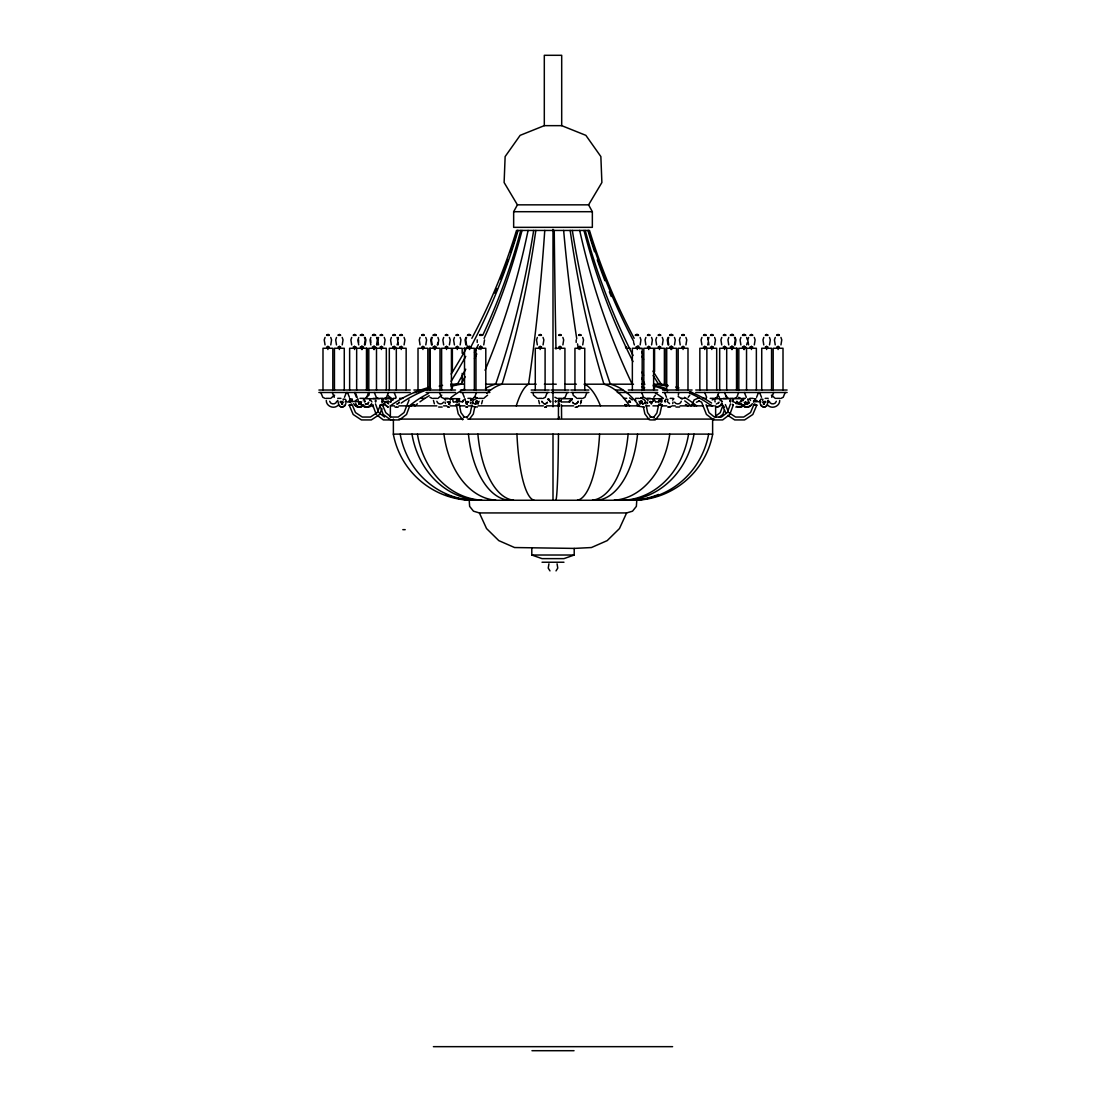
<?xml version="1.0" encoding="UTF-8"?>
<svg xmlns="http://www.w3.org/2000/svg" width="1106" height="1106" viewBox="0 0 1106 1106"><rect width="100%" height="100%" fill="white"/><g stroke="black" fill="none" stroke-linecap="round" stroke-linejoin="round"><path stroke-width="1.5" d="M358.593 342.445L358.593 339.874M370.717 342.445L370.731 339.874M477.211 342.445L477.225 339.874M576.185 342.445L576.198 339.874M349.302 400.496L350.146 401.948M456.488 400.496L457.331 401.948M658.651 401.602L658.678 400.496M661.678 400.151L661.706 399.045L659.577 399.294M753.67 401.602L753.698 400.496M343.178 400.151L343.219 399.045L345.321 399.294L346.15 400.496L345.224 401.948M450.349 400.151L450.391 399.045L452.506 399.294L453.294 401.602M655.485 401.602L653.48 398.699L652.581 399.045L653.383 401.354M382.939 401.354L381.999 401.602M768.172 400.413L767.205 404.99M768.158 401.962L768.269 400.386M581.383 400.386L581.162 402.128M581.48 400.413L580.553 403.801M482.52 400.427L481.594 403.801M779.73 400.427C779.896 406.331 771.864 409.566 767.868 405.238M346.441 392.492L344.464 397.303M368.657 392.492L366.68 397.303M369.349 392.492L368.962 395.146L364.939 398.464M388.496 392.492L386.519 397.303L384.086 398.464M476.52 392.492L474.543 397.303M547.276 392.492L545.299 397.303L542.866 398.464M567.101 392.492L565.125 397.303L562.705 398.464M586.94 392.492L584.963 397.303L582.544 398.464M678.324 395.146L678.711 392.492M718.872 392.492L716.882 397.303L714.462 398.464M738.697 392.492L736.72 397.303L734.301 398.464M758.536 392.492L756.559 397.303M773.73 392.492L771.753 397.303M785.177 392.492L783.2 397.303L780.781 398.464M365.16 401.354L364.206 401.602M547.968 399.294L548.922 399.045M550.802 401.354L549.848 401.602M719.564 399.294L720.518 399.045M722.398 401.354L721.43 401.602M361.621 335.367L362.256 334.344M456.626 335.367L457.276 334.344M468.792 335.367L469.442 334.344M658.83 335.367L659.466 334.344M670.983 335.367L671.632 334.344M766.002 335.367L766.638 334.344M355.399 401.354L357.819 398.699L358.275 400.496M462.571 401.354L464.99 398.699L465.46 400.496M667.651 400.496L667.872 399.294L665.992 399.045L664.761 401.354L665.453 401.948M762.67 400.496L762.891 399.294L761.011 399.045L759.781 401.354L760.472 401.948M467.52 402.46L467.741 401.437L467.188 403.344M470.52 403.621L470.852 402.031M672.711 403.621L673.042 402.031M764.73 402.46L764.951 401.437M765.048 401.367L764.398 403.344M471.972 404.934L470.244 413.036L466.663 417.764L467.396 417.045L463.331 417.045L464.396 417.169L460.967 412.649L459.114 403.966M474.806 406.953L473.313 414.017L469.373 419.215M660.406 403.966L661.913 404.768L659.936 414.017L655.996 419.215M578.189 401.437L577.208 403.165M472.345 403.455L473.105 400.51M475.442 404.257L476.105 401.672L475.525 402.238L477.184 400.966M640.015 404.271L640.692 401.672L640.098 402.238L641.77 400.966M393.1 335.367L394.22 334.344M400.123 335.367L401.243 334.344M578.742 335.367L579.848 334.344M743.315 335.367L744.435 334.344M750.338 335.367L751.444 334.344M558.447 418.911L558.447 404.644L559.567 403.911M561.461 404.768L561.599 418.068M373.717 334.344L372.418 335.367L375.681 335.367M468.723 334.344L467.437 335.367L470.727 335.367M480.889 334.344L479.603 335.367L482.175 335.367M670.913 334.344L669.628 335.367L672.918 335.367M683.079 334.344L681.794 335.367L684.365 335.367M778.099 334.344L776.813 335.367L779.384 335.367M330.777 344.906L331.565 339.874L330.735 337.427M342.224 344.906L343.012 339.874L342.196 337.427M364.441 344.906L365.229 339.874L364.413 337.427M365.132 344.906L365.92 339.874L365.091 337.427M376.579 344.906L377.367 339.874L376.552 337.427M377.257 344.906L378.058 342.445M384.28 344.906L385.068 339.874L384.238 337.427M397.095 344.906L397.897 342.445M404.105 344.906L404.907 339.874L404.077 337.427M425.796 344.906L426.584 339.874L425.755 337.427M437.243 344.906L438.045 342.445M437.948 344.906L438.736 339.874L437.921 337.427M449.395 344.906L450.197 339.874L449.368 337.427M460.151 344.906L460.939 339.874L460.11 337.427M483.751 344.906L484.552 339.874M543.06 344.906L543.848 339.874L543.018 337.427M562.885 344.906L563.673 339.874L562.857 337.427M582.724 344.906L583.512 339.874L582.696 337.427M640.139 344.906L640.927 339.874L640.111 337.427M651.586 344.906L652.388 339.874L651.558 337.427M662.342 344.906L663.13 339.874L662.3 337.427M674.494 344.906L675.282 339.874L674.466 337.427M685.941 344.906L686.743 339.874L685.914 337.427M707.633 344.906L708.434 342.445M714.642 344.906L715.444 339.874L714.614 337.427M734.481 344.906L735.269 339.874L734.453 337.427M735.158 344.906L735.946 339.874L735.131 337.427M746.605 344.906L747.407 342.445M754.32 344.906L755.108 339.874L754.292 337.427M769.513 344.906L770.301 339.874L769.486 337.427M780.96 344.906L781.762 339.874L780.933 337.427M325.067 337.427L324.238 339.874L325.04 344.906M336.514 337.427L335.699 339.874L336.487 344.906M351.708 337.427L350.892 339.874L351.68 344.906M358.731 337.427L357.915 339.874L358.703 344.906M370.869 337.427L370.054 339.874L370.842 344.906M378.57 337.427L377.74 339.874L378.542 344.906M391.386 337.427L390.556 339.874L391.358 344.906M398.409 337.427L397.579 339.874L398.367 344.906M420.086 337.427L419.257 339.874L420.059 344.906M431.534 337.427L430.718 339.874L431.506 344.906M432.239 337.427L431.423 339.874L432.211 344.906M443.7 337.427L442.87 339.874L443.658 344.906M454.442 337.427L453.612 339.874L454.414 344.906M465.889 337.427L465.073 339.874L465.861 344.906M466.594 337.427L465.778 339.874L466.566 344.906M537.35 337.427L536.521 339.874L537.322 344.906M645.89 337.427L645.061 339.874L645.849 344.906M656.632 337.427L655.803 339.874L656.605 344.906M668.079 337.427L667.264 339.874L668.052 344.906M668.784 337.427L667.969 339.874L668.757 344.906M680.245 337.427L679.416 339.874L680.204 344.906M701.923 337.427L701.093 339.874L701.895 344.906M708.946 337.427L708.117 339.874L708.905 344.906M721.762 337.427L720.932 339.874L721.72 344.906M728.771 337.427L727.955 339.874L728.743 344.906M740.909 337.427L740.08 339.874L740.868 344.906M748.61 337.427L747.794 339.874L748.582 344.906M763.804 337.427L762.988 339.874L763.776 344.906M775.265 337.427L774.435 339.874L775.223 344.906M577.761 402.335L578.106 401.367M745.14 403.801L745.734 402.128M745.292 403.621L745.859 402.031M409.718 405.847L406.524 414.487L399.39 419.934L383.353 419.934L377.409 415.4M722.895 405.418L720.227 412.649L715.471 416.271M724.444 410.077L722.84 414.404L719.301 417.114M730.513 403.911L727.319 412.566L721.444 417.045L714.393 417.045L709.043 412.649L706.098 404.672M732.338 404.312L733.278 405.045L729.78 414.487L722.647 419.934L714.089 419.934M342.418 403.344L342.86 402.335M345.238 404.99L345.86 403.496M360.003 403.344L360.349 402.46M360.459 402.335L359.049 404.45L360.833 403.496L359.726 403.801M449.589 403.344L449.935 402.46M450.045 402.335L448.635 404.45L449.064 403.801M651.78 403.344L652.236 402.335M746.799 403.344L747.255 402.335M336.763 401.271C335.975 404.796 330.445 404.796 329.671 401.271M479.119 401.271C478.428 404.34 473.866 404.934 472.4 402.155M681.31 401.271C680.619 404.34 676.056 404.934 674.591 402.155M776.329 401.271C775.555 404.796 770.025 404.796 769.237 401.271M380.616 404.616L377.229 412.566L370.441 417.045L362.298 417.045L355.496 412.566L352.427 405.363M381.999 408.736L379.552 414.487L371.312 419.934L361.427 419.934L353.187 414.487L349.15 405.045L351.694 403.966M409.082 399.93L404.063 412.566L398.174 417.045L391.123 417.045L385.773 412.649L382.054 403.911M693.877 405.045L694.748 405.902L692.066 404.575L694.139 399.93L698.812 397.87M626.618 512.935L619.457 528.557L607.194 540.627L591.42 547.539L574.208 548.41L514.58 547.539L498.806 540.627L486.543 528.557L479.382 512.935L473.479 511.179L469.635 506.382L469.207 500.258L636.793 500.258L636.365 506.382L632.521 511.179L626.618 512.935L479.382 512.935M391.095 400.496L390.902 401.948L381.653 401.354M392.989 400.151L393.183 398.699M555.668 400.496L555.475 401.948M569.701 400.496L569.175 401.602L570.516 401.354M571.608 400.151L572.134 399.045L570.793 399.294M741.297 400.496C741.214 403.524 732.946 403.455 732.587 400.496M743.204 400.151L743.73 399.045L742.389 399.294M548.935 563.811L548.23 568.097L549.972 570.89M383.229 405.847L385.095 402.238L388.427 400.966M588.586 204.845L592.346 211.702L592.346 227.338L513.654 227.338L513.654 211.702L517.414 204.845L504.115 182.518L505.138 156.568L520.138 135.347L544.304 125.655L561.696 125.655L585.862 135.347L600.862 156.568L601.885 182.518L588.586 204.845L517.414 204.845M375.404 401.602L376.012 400.496M382.427 401.602L382.69 399.294L381.584 398.699M559 399.045L558.737 401.354M561.046 401.602L561.295 399.294M730.596 399.045L730.333 401.354M732.642 401.602L732.891 399.294M559.055 400.496L558.696 401.948M730.651 400.496L730.292 401.948M571.332 400.496L571.982 398.699L562.014 398.699M742.928 400.496L743.578 398.699L731.951 398.699M342.542 403.165L341.975 404.022L341.478 403.165M344.547 406.04L345.362 404.81M362.823 404.99L360.349 407.036M467.313 403.165L466.746 404.022L465.93 402.335M746.937 403.165L746.246 403.994M764.523 403.165L763.956 404.022L763.458 403.165M766.527 406.04L767.343 404.81M368.118 403.165L368.837 402.155M370.524 405.238L371.63 403.621M398.589 403.165L399.307 402.155M546.737 403.165L547.442 402.155M718.333 403.165L719.038 402.155M720.725 405.238L721.679 403.801M721.845 403.621L719.481 406.344L716.467 407.271M748.803 403.165L749.509 402.155M752.315 403.621C750.656 407.561 744.877 408.584 742.292 404.99M334.606 395.146L330.583 398.464M441.778 395.146L437.769 398.464M487.594 395.146L483.571 398.464M653.826 397.303L655.429 395.146M688.181 397.303L689.785 395.146M443.561 402.155C442.11 404.934 437.534 404.34 436.842 401.271M645.766 402.155L643.526 403.87L639.987 402.916M375.708 401.948L375.349 400.496M382.731 401.948L382.372 400.496M363.252 400.151L364.524 398.699M470.423 400.151L471.695 398.699M672.614 400.151L673.886 398.699M556.028 570.89L557.77 568.097L557.065 563.811M364.897 401.948L364.704 400.496M371.92 401.948L369.625 398.699L369.819 400.151M550.525 401.948L548.23 398.699L548.438 400.151M715.098 401.948L714.905 400.496M722.121 401.948L719.826 398.699L720.034 400.151M352.123 400.496L351.058 401.602L349.192 401.354M459.308 400.496L458.23 401.602L456.363 401.354M661.499 400.496L660.42 401.602L658.554 401.354M756.518 400.496L755.439 401.602L753.573 401.354M350.63 400.496L349.178 401.948L346.109 401.948M457.801 400.496L456.349 401.948L453.28 401.948M459.004 399.294L459.612 398.699L444.266 398.699L445.538 400.151M659.992 400.496L658.554 401.948L655.471 401.948M661.194 399.294L661.803 398.699L646.471 398.699L648.047 400.496M753.559 401.948L755.011 400.496M361.303 402.916L359.491 403.801M363.708 404.99C361.123 408.584 355.344 407.561 353.685 403.621M368.326 402.916L367.399 403.801L368.395 403.994M370.717 404.99L367.634 407.036M397.87 403.801L398.796 402.916M546.945 402.916L544.691 403.994M577.415 402.916L575.161 403.994M718.541 402.916L716.287 403.994M744.379 404.99L739.734 407.271M749.011 402.916L747.587 403.87M751.403 404.99L748.32 407.036M342.127 403.801L341.851 403.994M344.699 405.819L341.851 407.271M362.298 405.819L359.45 407.271M466.898 403.801L466.621 403.994M746.509 403.801L745.168 403.496L746.951 404.45L745.541 402.335M764.108 403.801L763.43 404.45L764.315 403.87M766.679 405.819L764.73 407.036M338.132 405.238C334.136 409.566 326.104 406.331 326.27 400.427M373.316 405.238L368.395 407.271L364.925 406.344M473.7 399.93L477.474 398.008M628.18 402.142L629.895 400.842L628.816 400.966L630.475 402.238L629.895 401.672M558.585 417.764L559.567 417.045M462.626 419.81L458.216 413.81L456.266 404.644L456.916 404.202M459.377 404.312L456.266 404.644M362.519 406.04L359.063 407.271M719.743 406.04L716.287 407.271M743.204 406.04L741.297 407.036M343.938 406.455L342.169 407.271L340.081 406.455M670.9 406.455L667.913 407.036M748.32 406.455L746.246 407.271M765.919 406.455L763.831 407.271L762.062 406.455M637.084 404.575L636.945 405.432L639.157 405.902M381.653 399.294L382.731 398.699M381.584 401.948L382.69 401.354M661.913 404.768L658.761 404.202L656.881 413.036L653.3 417.764L654.033 417.045L649.969 417.045L651.019 417.169L647.591 412.649L646.167 405.059M350.215 399.294L352.33 399.045M457.386 399.294L459.515 399.045M754.596 399.294L755.854 398.699M545.521 403.87L546.281 403.496M575.991 403.87L576.751 403.496M576.724 407.036L578.355 406.344M639.959 398.464L642.379 397.303M696.393 402.238L699.269 400.966M393.46 399.294L392.506 399.045L390.722 401.948M556.152 401.602L555.198 401.354M571.982 398.699L569.244 401.354L570.198 401.602M743.578 398.699L740.84 401.354L741.794 401.602M559.429 401.602L558.489 401.354M385.731 398.907L388.427 397.87L391.123 398.907M712.181 399.93L717.573 397.87M574.208 548.41L574.208 555.018L563.963 558.627L542.037 558.627L531.792 555.018L531.792 548.41M341.643 404.215L342.376 404.215M466.414 404.215L467.147 404.215M669.711 407.036L670.72 406.704M747.144 407.036L748.14 406.704M763.624 404.215L764.357 404.215M559.567 404.575L558.585 404.907L559.235 405.847M466.621 407.271L467.52 407.036M359.063 403.994L360.058 403.87M366.086 403.994L367.081 403.87M366.086 407.271L367.814 407.036M396.556 403.994L397.552 403.87M396.556 407.271L398.284 407.036M544.691 407.271L546.253 407.036M544.871 407.271L546.433 407.036M575.161 407.271L576.903 407.036M739.734 403.994L740.743 403.87M746.757 403.994L747.767 403.87M442.193 407.036L438.584 407.036M477.377 407.036L472.096 406.344M644.383 407.036L639.102 406.344M679.568 407.036L675.973 407.036M513.654 211.702L592.346 211.702M326.795 334.772L329.187 335.367L326.616 335.367M338.256 334.772L340.454 334.772M353.45 334.772L355.662 334.772M360.473 334.772L363.362 334.772M372.611 334.772L375.487 334.772M380.298 334.772L382.51 334.772M393.114 334.772L395.326 334.772M400.137 334.772L402.349 334.772M421.815 334.772L424.206 335.367L421.635 335.367M433.275 334.772L436.372 335.367L433.082 335.367M445.428 334.772L447.64 334.772M456.17 334.772L458.382 334.772M467.631 334.772L470.534 334.772M479.783 334.772L481.995 334.772M539.078 334.772L541.29 334.772M558.917 334.772L561.129 334.772M578.756 334.772L580.954 334.772M635.466 334.772L638.563 335.367L635.273 335.367M647.618 334.772L649.83 334.772M658.36 334.772L660.572 334.772M669.821 334.772L672.725 334.772M681.973 334.772L684.185 334.772M703.651 334.772L705.863 334.772M710.674 334.772L712.886 334.772M723.49 334.772L725.702 334.772M730.513 334.772L733.582 335.367L730.319 335.367M742.638 334.772L745.527 334.772M750.338 334.772L752.55 334.772M765.546 334.772L767.744 334.772M776.993 334.772L779.205 334.772M338.063 335.367L340.648 335.367M353.256 335.367L355.842 335.367M360.28 335.367L363.542 335.367M380.118 335.367L382.69 335.367M392.934 335.367L395.506 335.367M399.957 335.367L402.529 335.367M445.248 335.367L447.819 335.367M455.99 335.367L458.561 335.367M538.899 335.367L541.47 335.367M558.737 335.367L561.309 335.367M578.562 335.367L581.148 335.367M647.439 335.367L650.01 335.367M658.181 335.367L660.752 335.367M703.471 335.367L706.043 335.367M710.494 335.367L713.066 335.367M723.31 335.367L725.882 335.367M742.458 335.367L745.721 335.367M750.158 335.367L752.744 335.367M765.352 335.367L767.937 335.367M326.574 346.98L329.242 346.98A2.724 2.724 0 0 0 328.496 348.266M338.021 346.98L340.689 346.98M353.215 346.98L355.883 346.98M360.238 346.98L363.598 346.98M375.722 346.98L372.376 346.98A2.724 2.724 0 0 1 373.109 348.266M380.077 346.98L382.745 346.98M392.879 346.98L395.561 346.98M399.902 346.98L402.57 346.98M421.58 346.98L424.262 346.98A2.724 2.724 0 0 0 423.515 348.266M433.04 346.98L436.414 346.98A2.724 2.724 0 0 0 435.681 348.266M445.193 346.98L447.861 346.98M455.935 346.98L458.617 346.98M468.101 346.98L470.769 346.98M482.216 346.98L479.548 346.98A2.724 2.724 0 0 1 480.294 348.266M538.843 346.98L541.525 346.98M558.682 346.98L561.35 346.98M578.521 346.98L581.189 346.98M625.457 346.98L626.452 346.98A2.724 2.724 0 0 0 625.872 347.796M635.936 346.98L638.604 346.98A2.724 2.724 0 0 0 637.872 348.266M647.383 346.98L650.065 346.98M658.139 346.98L660.807 346.98M672.96 346.98L669.586 346.98A2.724 2.724 0 0 1 670.319 348.266M684.42 346.98L681.738 346.98A2.724 2.724 0 0 1 682.485 348.266M703.43 346.98L706.098 346.98M710.439 346.98L713.121 346.98M723.255 346.98L725.923 346.98M730.278 346.98L733.624 346.98A2.724 2.724 0 0 0 732.891 348.266M742.403 346.98L745.762 346.98M750.117 346.98L752.785 346.98M765.311 346.98L767.979 346.98M779.426 346.98L776.758 346.98A2.724 2.724 0 0 1 777.504 348.266M463.815 348.266L474.35 348.266L474.35 390.031M555.101 348.266L564.931 348.266L564.931 390.031M626.383 348.266L630.033 348.266M450.736 384.197L464.326 384.197M485.562 384.197L536.175 384.197M544.373 384.197L556.263 384.197M564.903 384.197L576.392 384.197M584.079 384.197L633.503 384.197M641.674 384.197L644.936 384.197M653.605 384.197L661.305 384.197A120.416 120.347 -90 0 1 667.775 385.247M318.901 390.031L410.243 390.031M413.921 390.031L421.649 390.031M426.073 390.031L455.534 390.031M460.428 390.031L489.889 390.031M531.184 390.031L549.198 390.031M551.009 390.031L569.023 390.031M570.848 390.031L588.862 390.031M616.111 390.031L622.789 390.031M628.263 390.031L657.724 390.031M662.618 390.031L692.08 390.031M695.757 390.031L787.099 390.031M318.901 392.492L410.243 392.492M413.921 392.492L416.547 392.492M426.073 392.492L455.534 392.492M460.428 392.492L489.889 392.492M531.184 392.492L549.198 392.492M551.009 392.492L569.023 392.492M570.848 392.492L588.862 392.492M617.314 392.492L627.448 392.492M628.263 392.492L657.724 392.492M662.618 392.492L692.08 392.492M695.757 392.492L787.099 392.492M326.27 398.34L329.533 398.34M337.731 398.34L340.98 398.34M359.948 398.34L363.791 398.34M373.012 398.464L376.04 398.464M379.773 398.34L383.035 398.34M393.252 398.34L395.837 398.34M399.625 398.34L402.861 398.34M421.289 398.34L424.552 398.34M433.455 398.34L436.704 398.34M444.916 398.34L448.151 398.34M467.907 398.34L471.059 398.34M479.257 398.34L482.52 398.34M538.567 398.34L541.802 398.34M558.392 398.34L561.654 398.34M578.231 398.34L581.48 398.34M623.48 398.34L626.743 398.34M635.646 398.34L638.895 398.34M647.107 398.34L650.342 398.34M670.098 398.34L673.25 398.34M681.448 398.34L684.711 398.34M703.264 398.34L706.375 398.34M710.163 398.34L713.398 398.34M723.255 398.464L726.49 398.464M729.988 398.34L733.237 398.34M742.776 398.34L745.361 398.34M749.827 398.34L753.062 398.34M765.117 398.34L768.172 398.34M776.467 398.34L779.73 398.34M364.261 398.699L379.579 398.699M381.75 398.699L393.363 398.699M729.794 398.699L712.817 398.699L713.812 399.294M339.957 401.948L343.026 401.948M361.662 401.948L351.832 401.354M447.128 401.948L450.197 401.948M462.681 401.948L459.004 401.354M465.764 401.948L468.833 401.948M569.507 401.948L561.336 401.948L560.991 400.496M649.319 401.948L652.402 401.948M759.891 401.948L756.214 401.354M762.974 401.948L766.043 401.948M349.178 405.238L352.441 405.238M381.584 405.238L383.035 405.238M456.349 405.238L459.612 405.238M558.392 405.238L559.429 405.238M658.554 405.238L661.803 405.238M753.559 405.238L756.822 405.238M390.363 417.432L390.363 405.861L394.538 405.861M398.934 405.861L436.856 405.861M443.561 405.861L446.865 405.861M450.156 405.861L456.737 405.861M459.958 405.861L464.962 405.861M468.253 405.861L471.543 405.861M478.151 405.861L543.336 405.861M546.71 405.861L559.677 405.861M561.903 405.861L573.641 405.861M578.673 405.861L639.13 405.861A120.416 63.733 90 0 0 610.346 384.197A599.729 317.422 -90 0 1 572.327 230.449M646.042 405.861L649.485 405.861M652.941 405.861L658.125 405.861M661.582 405.861L666.752 405.861M671.936 405.861L675.227 405.861M680.162 405.861L703.25 405.861M706.568 405.861L714.282 405.861M398.934 419.091L463.317 419.091M467.727 419.091L649.485 419.091M654.476 419.091L714.282 419.091M650.328 419.934L655.264 419.934M393.377 419.091L393.377 434.119L712.623 434.119L712.623 419.091M402.819 529.663L405.183 529.663M531.792 555.018L574.208 555.018M542.037 562.235L563.963 562.235M433.4 1046.663L672.6 1046.663M531.958 1050.7L574.042 1050.7M732.283 334.344L733.389 334.772M637.277 334.344L638.369 334.772M435.087 334.344L436.179 334.772M422.921 334.344L424.027 334.772M327.901 334.344L329.007 334.772M732.545 405.003L733.278 405.045M711.78 334.344L712.9 335.367M704.757 334.344L705.877 335.367M540.184 334.344L541.304 335.367M361.565 334.344L362.685 335.367M354.556 334.344L355.662 335.367M692.066 404.575L692.785 404.63M743.744 334.344L744.379 335.367M648.724 334.344L649.374 335.367M636.558 334.344L637.208 335.367M446.534 334.344L447.17 335.367M434.368 334.344L435.017 335.367M339.362 334.344L339.998 335.367M640.968 397.87L644.701 400.04M735.794 407.036L741.075 406.344L742.513 405.238L741.393 403.621M745.942 403.87L746.937 403.994M738.919 403.87L739.914 403.994M746.937 407.271L743.481 406.04M738.186 407.036L739.914 407.271M394.994 407.036L396.736 407.271M365.257 403.87L366.266 403.994M366.266 407.271L361.621 404.99M390.833 419.934L383.16 414.404L379.842 405.238M764.149 403.994L763.873 403.801M764.149 407.271L761.301 405.819M746.55 407.271L743.702 405.819M668.231 407.036L669.13 407.271M465.723 407.036L466.939 407.271M449.34 403.994L449.741 404.45M448.137 407.036L449.34 407.271M359.754 403.994L359.063 403.165M359.754 407.271L357.68 406.455M754.223 398.699L755.439 399.045M659.204 398.699L661.499 400.151M457.013 398.699L459.308 400.151M349.842 398.699L352.123 400.151M745.651 407.036L743.177 404.99M447.446 406.704L448.442 407.036M358.856 407.036L356.906 405.819M341.27 407.036L339.321 405.819M558.516 398.699L559.429 399.045M760.776 401.948L759.85 400.496M370.316 399.045L369.445 398.699L370.095 400.496M735.767 403.496L738.545 403.87L737.674 402.916M698.646 400.842L701.605 402.142L706.416 414.404L713.494 419.81M558.447 404.644L559.235 405.003M775.417 398.464L771.394 395.146M738.628 397.303L741.061 398.464M728.937 398.464L726.504 397.303L724.527 392.492M646.042 398.464L643.623 397.303L641.632 392.492M577.166 398.464L573.157 395.146L572.77 392.492M554.908 397.303L557.341 398.464M537.502 398.464L533.479 395.146L533.092 392.492M475.774 397.303L478.207 398.464M443.852 398.464L441.418 397.303L439.441 392.492M429.971 397.303L432.391 398.464M391.538 398.464L387.515 395.146M378.722 398.464L376.303 397.303L374.312 392.492M325.219 398.464L322.8 397.303L320.823 392.492M736.734 406.344L738.366 407.036M574.526 403.87L573.102 402.916M544.055 403.87L541.843 401.437M388.704 403.87L387.459 402.916M388.151 407.036L386.257 406.04M387.971 407.036L384.155 403.621M364.704 407.036L362.796 406.04M357.68 407.036L354.597 404.99M754.596 401.354L756.725 401.602L756.698 400.496M659.577 401.354L661.706 401.602L661.678 400.496M457.386 401.354L459.515 401.602L459.488 400.496M350.215 401.354L352.33 401.602L352.302 400.496M709.789 404.575L712.361 405.902M724.416 407.271L722.965 405.28M728.771 412.566L735.559 417.045L743.702 417.045L750.504 412.566L754.181 403.911L756.85 405.045L752.813 414.487L744.573 419.934L734.688 419.934L727.831 415.4M466.455 403.87L467.326 404.45L466.663 403.801M341.685 403.87L342.57 404.45L341.892 403.801M379.856 413.45L384.556 417.045M640.692 400.842L642.392 402.142L642.033 401.423L642.724 404.091M629.604 397.87L632.3 399.93M476.105 400.842L477.82 402.142L477.46 401.423L478.151 404.091M746.274 403.801L744.697 402.916M660.351 400.496L661.803 401.948M349.524 399.045L350.63 400.151M456.667 400.496L457.732 401.602M349.482 400.496L350.561 401.602M634.83 399.294L635.895 400.496M649.263 419.81L644.853 413.81L643.429 407.091M761.536 397.303L759.559 392.492M746.343 397.303L744.366 392.492M725.591 395.146L727.181 397.303M717.891 395.146L719.481 397.303M706.665 397.303L704.688 392.492M666.517 397.303L664.54 392.492M464.326 397.303L462.349 392.492M396.128 397.303L394.151 392.492M357.155 397.303L355.178 392.492M356.464 397.303L354.487 392.492M349.441 397.303L347.464 392.492M334.247 397.303L332.27 392.492M750.545 400.496L749.702 399.294L747.601 399.045L748.389 401.354M744.186 402.155L744.905 403.165M737.882 403.165L736.886 401.437M572.59 402.155L573.309 403.165M386.962 402.155L387.667 403.165M384.321 403.801L385.275 405.238M361.828 405.238L360.141 402.031M760.638 404.81L761.453 406.04M651.42 404.022L650.522 402.335M448.649 403.165L449.23 404.022M356.256 404.81L357.072 406.04M338.657 404.81L339.473 406.04M729.988 400.496L730.596 401.602M558.392 400.496L559 401.602M373.358 406.925L372.763 405.072L376.22 414.487M721.527 403.441L725.84 413.05M725.384 404.616L728.094 410.976M639.033 401.271L639.406 402.155M434.368 403.801L433.455 400.427M763.14 402.335L763.582 403.344M760.14 403.496L760.762 404.99M745.651 402.46L745.997 403.344M466.041 402.46L466.373 403.344M448.331 402.335L448.787 403.344M358.745 402.335L359.201 403.344M355.745 403.496L356.381 404.99M341.602 403.344L340.952 401.367M338.795 404.99L337.731 400.386M375.487 403.911L378.681 412.566M736.983 401.367L737.329 402.335M541.926 401.367L542.286 402.335M538.663 400.386L539.479 403.801M387.114 402.335L386.685 401.437M360.266 402.128L360.86 403.801M746.578 337.427L747.407 339.874M707.591 337.427L708.421 339.874M397.054 337.427L397.884 339.874M377.229 337.427L378.045 339.874M633.6 342.445L634.402 344.906M372.763 405.46L373.109 406.662M645.061 400.759L645.807 403.621M650.328 401.367L650.632 402.46M647.204 401.962L647.522 403.496M445.013 401.962L445.331 403.496M341.049 401.437L341.27 402.46M664.83 400.496L664.872 401.602M462.64 400.496L462.681 401.602M355.455 400.496L355.496 401.602M783.007 390.031L783.007 348.266L773.177 348.266L773.177 390.031M778.099 346.137L778.099 349.51M771.559 390.031L771.559 348.266L761.73 348.266L761.73 390.031M766.638 346.137L766.638 349.51M756.366 390.031L756.366 348.266L738.822 348.266L738.822 390.031M751.444 346.137L751.444 349.51M746.536 348.266L746.536 390.031M744.435 346.137L744.435 349.51M743.744 346.137L743.744 349.51M737.204 390.031L737.204 348.266L719.674 348.266L719.674 390.031M736.527 348.266L736.527 390.031M732.283 346.137L732.283 349.51M731.619 334.344L731.619 335.367M731.619 346.137L731.619 349.51M726.697 348.266L726.697 390.031M724.596 334.344L724.596 335.367M724.596 346.137L724.596 349.51M716.688 390.031L716.688 348.266L699.849 348.266L699.849 390.031M715.637 405.861L715.637 417.432M711.78 346.137L711.78 349.51M706.872 348.266L706.872 390.031M704.757 346.137L704.757 349.51M687.987 390.031L687.987 348.266L678.172 348.266L678.172 390.031M683.079 346.137L683.079 349.51M676.54 390.031L676.54 348.266L666.006 348.266L666.006 385.012M671.632 346.137L671.632 349.51M670.913 346.137L670.913 349.51M666.711 348.266L666.711 390.031M664.388 385.012L664.388 348.266L654.558 348.266L654.558 371.657M659.466 346.137L659.466 349.51M654.558 385.012L654.558 388.358M653.632 390.031L653.632 348.266L643.816 348.266L643.816 390.031M648.724 346.137L648.724 349.51M642.185 390.031L642.185 348.266L632.356 348.266L632.356 390.031M637.277 346.137L637.277 349.51M584.77 390.031L584.77 348.266L574.94 348.266L574.94 390.031M579.848 346.137L579.848 349.51M561.696 125.655L561.696 55.3L544.304 55.3L544.304 125.655M560.023 334.344L560.023 335.367M560.023 346.137L560.023 349.51M553 229.315L553 406.787M553 434.119L553 500.258M545.092 390.031L545.092 348.266L535.276 348.266L535.276 390.031M540.184 346.137L540.184 349.51M485.797 390.031L485.797 348.266L475.967 348.266L475.967 390.031M480.889 346.137L480.889 349.51M469.442 346.137L469.442 349.51M464.52 348.266L464.52 390.031M462.184 353.284L462.184 348.266L452.368 348.266L452.368 371.657M462.184 373.33L462.184 381.681M457.276 346.137L457.276 349.51M452.368 385.012L452.368 388.358M451.442 390.031L451.442 348.266L441.612 348.266L441.612 390.031M446.534 346.137L446.534 349.51M439.994 390.031L439.994 348.266L429.46 348.266L429.46 388.358M435.087 346.137L435.087 349.51M434.368 346.137L434.368 349.51M430.165 348.266L430.165 390.031M427.828 388.358L427.828 348.266L418.013 348.266L418.013 390.031M422.921 346.137L422.921 349.51M406.151 390.031L406.151 348.266L389.312 348.266L389.312 390.031M401.243 346.137L401.243 349.51M396.321 348.266L396.321 390.031M394.22 346.137L394.22 349.51M386.326 390.031L386.326 348.266L368.796 348.266L368.796 390.031M381.404 334.344L381.404 335.367M381.404 346.137L381.404 349.51M376.496 348.266L376.496 390.031M374.381 334.344L374.381 335.367M374.381 346.137L374.381 349.51M373.717 346.137L373.717 349.51M367.178 390.031L367.178 348.266L349.634 348.266L349.634 390.031M366.487 348.266L366.487 390.031M362.256 346.137L362.256 349.51M361.565 346.137L361.565 349.51M356.657 348.266L356.657 390.031M354.556 346.137L354.556 349.51M344.27 390.031L344.27 348.266L334.441 348.266L334.441 390.031M339.362 346.137L339.362 349.51M332.823 390.031L332.823 348.266L322.993 348.266L322.993 390.031M327.901 346.137L327.901 349.51M508.622 500.202A81.222 42.982 90 0 1 468.446 434.133M471.211 400.427A120.416 63.733 90 0 1 474.626 396.805M485.465 388.413A120.416 63.733 90 0 1 495.654 384.197A599.729 317.422 90 0 0 533.673 230.449M479.009 500.202A81.222 71.683 -90 0 1 411.985 434.133M409.372 405.861A120.416 106.287 -90 0 1 428.534 393.418M451.124 385.372A120.416 106.287 -90 0 1 457.359 384.197A599.729 529.318 -90 0 0 465.737 369.21M520.76 230.449A599.729 529.318 -90 0 1 482.755 335.284M478.317 344.657A599.729 529.318 -90 0 1 474.488 352.399M471.322 500.202A81.222 79.12 -90 0 1 445.58 494.437M418.151 392.298A120.416 117.305 -90 0 1 428.686 388.413M517.414 230.449A599.729 584.258 90 0 1 510.695 251.712M507.903 259.827A599.729 584.258 90 0 1 500.755 279.099M496.94 288.638A599.729 584.258 90 0 1 494.963 293.38M469.207 500.202A81.222 81.18 -90 0 1 393.321 434.133M390.349 405.861A120.416 120.347 -90 0 1 430.206 387.072M471.847 338.325A599.729 599.383 -90 0 0 516.502 230.449L589.498 230.449A599.729 599.383 90 0 0 634.153 338.325M467.755 345.874A599.729 599.383 -90 0 1 451.179 374.063M472.801 500.202A81.222 77.697 90 0 1 400.178 434.133M401.202 403.068A120.416 115.19 -90 0 1 430.939 388.413M439.22 386.105A120.416 115.19 -90 0 1 442.594 385.372M518.064 230.449A599.729 573.655 90 0 1 469.815 348.888M465.737 356.367A599.729 573.655 90 0 1 451.137 381.321M481.87 500.202A81.222 68.918 -90 0 1 417.446 434.133M414.916 405.861A120.416 102.167 90 0 1 417.404 403.814M419.948 401.851A120.416 102.167 90 0 1 429.225 395.699M451.193 386.353A120.416 102.167 90 0 1 461.064 384.197A599.729 508.843 90 0 0 465.128 376.745M522.018 230.449A599.729 508.843 90 0 1 484.069 338.408M480.474 346.206A599.729 508.843 90 0 1 479.009 349.302M476.783 353.934A599.729 508.843 90 0 1 474.515 358.551M495.778 500.202A81.222 55.438 90 0 1 443.948 434.133M450.778 397.704A120.416 82.19 90 0 1 464.479 389.063M528.074 230.449A599.729 409.358 -90 0 1 485.064 370.289M513.585 500.202A81.222 38.185 -90 0 1 477.889 434.133M486.806 393.307A120.416 56.613 90 0 1 502.055 384.197A599.729 281.961 -90 0 0 535.829 230.449M534.074 500.202A81.222 18.332 -90 0 1 516.944 434.133M516.267 405.861A120.416 27.18 -90 0 1 528.544 384.197A599.729 135.361 90 0 0 544.76 230.449M558.447 434.133A81.222 2.779 -90 0 1 555.862 500.202M558.267 400.427A120.416 4.106 -90 0 1 558.558 405.861M555.972 349.04A599.729 20.475 -90 0 1 554.244 230.449M599.59 434.133A81.222 23.682 90 0 1 577.456 500.202M584.604 384.197A120.416 35.115 90 0 1 600.461 405.861M578.383 349.04A599.729 174.9 90 0 1 577.553 343.897M576.751 338.74A599.729 174.9 90 0 1 563.645 230.449M637.554 434.133A81.222 42.982 90 0 1 597.378 500.202M669.766 434.133A81.222 59.365 90 0 1 614.272 500.202M641.632 386.658A120.416 88.01 90 0 1 644.729 387.791M655.264 392.934A120.416 88.01 90 0 1 663.434 398.45M667.153 401.464A120.416 88.01 90 0 1 669.572 403.607M632.19 384.197A599.729 438.294 -90 0 1 579.696 230.449M694.015 434.133A81.222 71.683 -90 0 1 626.991 500.202M653.314 385.04A120.416 106.287 -90 0 1 665.618 388.413M684.559 397.33A120.416 106.287 -90 0 1 696.628 405.861M643.568 375.252A599.729 529.318 90 0 1 641.909 372.238M633.061 355.482A599.729 529.318 90 0 1 585.24 230.449M708.642 434.133A81.222 79.12 -90 0 1 634.678 500.202M668.024 385.911A120.416 117.305 90 0 0 658.568 384.197A599.729 584.258 -90 0 1 653.148 375.515M689.328 392.934A120.416 117.305 90 0 1 711.545 405.861M643.568 359.339A599.729 584.258 -90 0 1 641.881 356.367M633.683 341.353A599.729 584.258 -90 0 1 588.586 230.449M712.679 434.133A81.222 81.18 -90 0 1 636.793 500.202M675.794 387.072A120.416 120.347 -90 0 1 678.96 387.943M689.812 391.676A120.416 120.347 -90 0 1 711.6 403.068M661.305 384.197A599.729 599.383 90 0 1 653.01 371.132M643.319 354.874A599.729 599.383 90 0 1 641.604 351.888M639.918 348.888A599.729 599.383 90 0 1 638.245 345.874M658.471 494.437A81.222 77.697 -90 0 1 638.01 499.801M658.346 384.459A120.416 115.19 -90 0 1 666.78 386.105M611.286 296.532A599.729 573.655 -90 0 1 609.337 291.804M604.913 280.703A599.729 573.655 -90 0 1 597.268 259.827M594.53 251.712A599.729 573.655 -90 0 1 587.936 230.449M688.554 434.133A81.222 68.918 90 0 1 624.13 500.202M653.176 385.911A120.416 102.167 90 0 1 667.582 390.957M678.13 396.501A120.416 102.167 90 0 1 682.139 399.072M684.752 400.897A120.416 102.167 90 0 1 691.084 405.861M644.121 382.717A599.729 508.843 -90 0 1 641.687 378.238M633.005 361.607A599.729 508.843 -90 0 1 583.982 230.449M628.111 434.133A81.222 38.185 90 0 1 592.415 500.202M629.508 405.861A120.416 56.613 -90 0 0 603.945 384.197A599.729 281.961 90 0 1 570.171 230.449M540.696 348.266A2.724 2.364 -90 0 1 541.346 346.98M578.701 346.98A2.724 2.364 -90 0 1 579.337 348.266M468.764 346.98A2.724 1.369 -90 0 1 469.138 348.266M446.824 348.266A2.724 1.369 -90 0 1 447.197 346.98M362.727 346.98A2.724 2.364 -90 0 0 362.091 348.266A2.724 1.369 -90 0 0 361.593 346.98M400.082 346.98A2.724 2.364 -90 0 1 400.718 348.266M339.653 348.266A2.724 1.369 -90 0 1 340.026 346.98M393.059 346.98A2.724 2.364 -90 0 1 393.708 348.266M355.067 348.266A2.724 2.364 -90 0 1 355.703 346.98M456.612 346.98A2.724 1.369 -90 0 1 456.972 348.266M434.672 348.266A2.724 1.369 -90 0 1 435.045 346.98M658.803 346.98A2.724 1.369 -90 0 1 659.176 348.266M743.273 346.98A2.724 2.364 -90 0 1 743.909 348.266A2.724 1.369 -90 0 1 744.407 346.98M705.282 348.266A2.724 2.364 -90 0 1 705.918 346.98M765.974 346.98A2.724 1.369 -90 0 1 766.347 348.266M712.292 348.266A2.724 2.364 -90 0 1 712.941 346.98M750.297 346.98A2.724 2.364 -90 0 1 750.933 348.266M649.028 348.266A2.724 1.369 -90 0 1 649.388 346.98M670.955 346.98A2.724 1.369 -90 0 1 671.328 348.266M411.308 405.57L413.934 404.575L411.308 405.57M624.696 404.63C625.402 407.547 629.687 404.271 624.696 404.63M685.513 404.575L687.808 405.847L685.513 404.575"/></g></svg>
